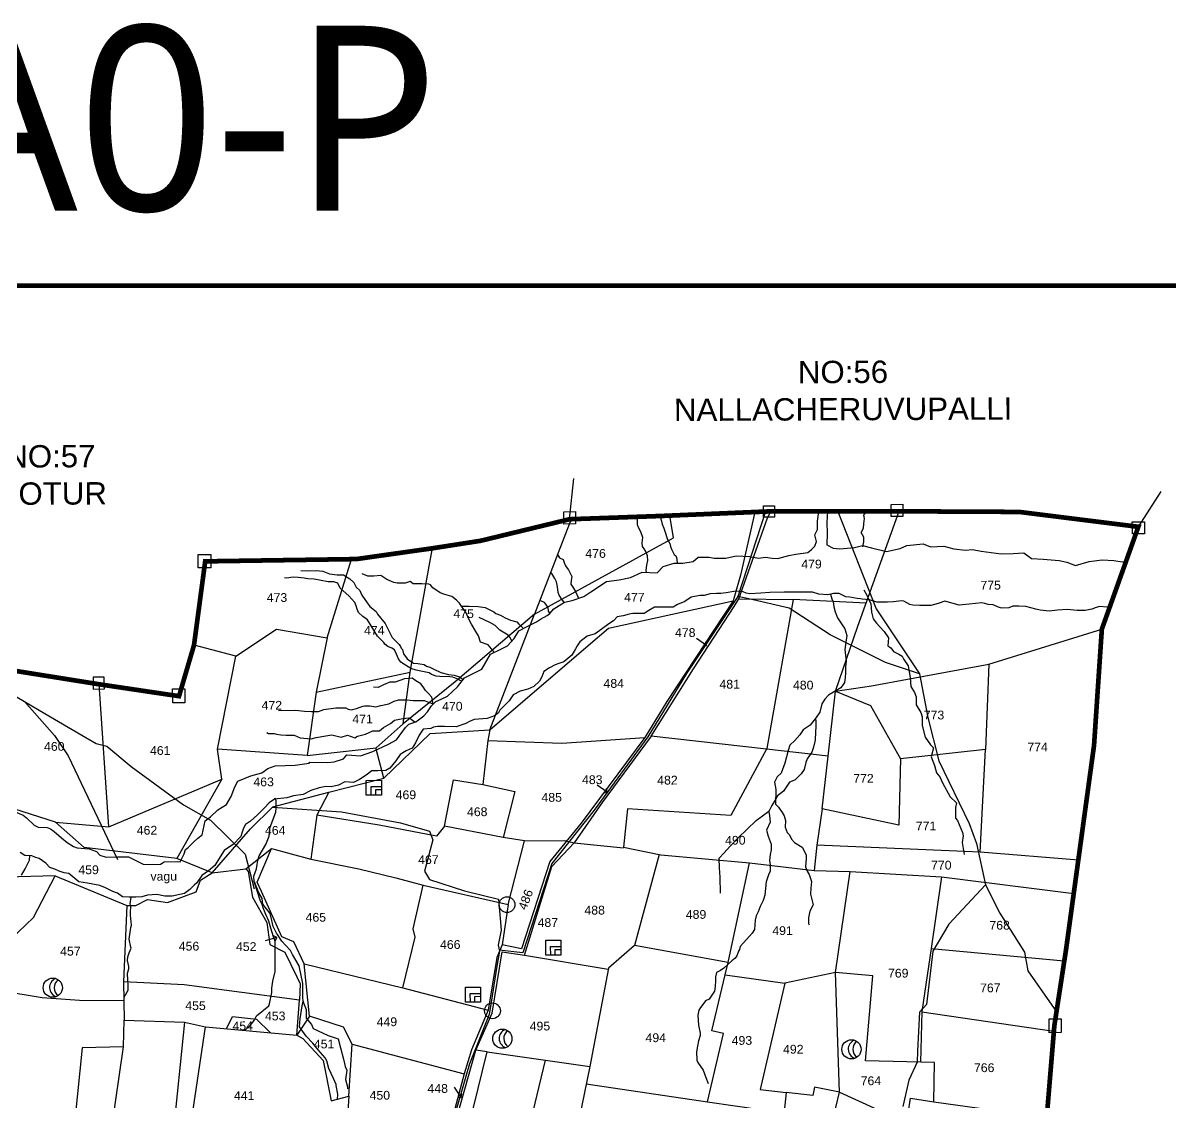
# Model space of a CAD drawing. Header units: inches. Extents: x 208632 to 221797, y 1591440 to 1598854.
# Drawn here: x 211412 to 213370, y 1597012 to 1598854 of the extents above; entities that cross this region are included whole.
import ezdxf

# ---------------------------------------------------------------- set-up
doc = ezdxf.new("R2010")
doc.units = ezdxf.units.IN
doc.header["$LTSCALE"] = 15
doc.header["$MEASUREMENT"] = 0
doc.linetypes.add('HIDDEN2', pattern=[0.1875, 0.125, -0.0625])
for name, color, linetype in [('BOUNDRY STONES', 240, 'Continuous'), ('CADAS', 1, 'Continuous'), ('DIMENSION', 1, 'Continuous'), ('PLOTS', 7, 'Continuous'), ('PLOTS NO', 7, 'Continuous'), ('ROADS', 1, 'Continuous'), ('STREAMS', 4, 'Continuous'), ('VILLAGE BOUNDAY', 5, 'Continuous'), ('VILLAGE BOUNDRY', 5, 'Continuous'), ('wells', 7, 'Continuous')]:
    doc.layers.add(name, color=color, linetype=linetype)
doc.styles.get("Standard").update_dxf_attribs({"font": 'arial.ttf'})
doc.styles.add('TMS', font='trebuc.ttf')

# ---------------------------------------------------------------- blocks, each defined once
blk = doc.blocks.new('GGGGGFDGG')
at = {"layer": 'PLOTS NO', "color": 0}
for points in [[(17673.9, 8953.1), (17670.6, 8947.5), (17677, 8943.1)], [(17670.6, 8947.5), (17695.6, 8952)]]:
    blk.add_lwpolyline(points, dxfattribs=at)

msp = doc.modelspace()

# ---------------------------------------------------------------- linework, layer by layer
at = {"layer": 'BOUNDRY STONES'}
for points in [[(212344.8, 1598006.7), (212352.1, 1598076.2)], [(213315.5, 1597993.8), (213354.7, 1598054)]]:
    msp.add_lwpolyline(points, dxfattribs=at)
for points in [[(212335.1, 1598019.6), (212355.1, 1598019.7), (212355.2, 1597998.6), (212335.2, 1597998.5)], [(212675.6, 1598029.6), (212694.6, 1598029.7), (212694.7, 1598010.3), (212675.6, 1598010.2)], [(212893.5, 1598032.1), (212913.8, 1598032.2), (212913.9, 1598011.5), (212893.6, 1598011.4)], [(213305.2, 1598002), (213325.8, 1598002.1), (213325.9, 1597981.9), (213305.3, 1597981.8)], [(211711.3, 1597946.4), (211732.9, 1597946.5), (211733, 1597923.8), (211711.4, 1597923.7)], [(211551, 1597736.9), (211532.1, 1597736.8), (211532.2, 1597716.8), (211551.1, 1597716.9)], [(211667.6, 1597717), (211688.5, 1597717.1), (211688.6, 1597693.5), (211667.7, 1597693.4)], [(213163.2, 1597153.8), (213183.9, 1597153.9), (213184, 1597130.2), (213163.3, 1597130.1)]]:
    msp.add_lwpolyline(points, close=True, dxfattribs=at)
for centre in [(212238.2, 1597348.6), (212213.3, 1597167.5)]:
    msp.add_circle(centre, 13.5, dxfattribs=at)
at = {"layer": 'PLOTS'}
for points in [[(212661.1, 1598019), (212636.7, 1597911.4), (212624.2, 1597867.3), (212510.8, 1597695.7), (212473.1, 1597634.1), (212365, 1597487.9), (212311.2, 1597422.1), (212263.1, 1597273), (212230, 1597280), (212220.6, 1597258.7), (212205.8, 1597168.3), (212177.6, 1597100.6), (212164.9, 1597059.9), (212137.5, 1596957.1)], [(212634, 1597870.8), (212682.8, 1598009.3), (212688.6, 1598020)], [(212798.7, 1597713.2), (212836.8, 1597823.9), (212907.2, 1598020.3)], [(212347.4, 1598006.8), (212285.3, 1597844.7), (212149.8, 1597729.2), (212061, 1597657.2), (212072.9, 1597745.8), (212106.6, 1597932.7), (212111, 1597957.2)], [(212208.9, 1597647.4), (212285.3, 1597844.7), (212522.2, 1597975.2), (212516.3, 1598012.9)], [(211931.5, 1597804.5), (211972.9, 1597938.6)], [(212208.9, 1597647.4), (212376.7, 1597791.1), (212411.4, 1597820.8), (212624.2, 1597867.3)], [(212850.9, 1597863.3), (212726.7, 1597869.7), (212681.4, 1597615), (212620.1, 1597500.8), (212443.8, 1597512.2), (212437.1, 1597446.6), (212500.7, 1597434), (212651.9, 1597420), (212762.2, 1597406.9)], [(212484.3, 1597636.3), (212556.4, 1597751.1), (212625.6, 1597857.9), (212634, 1597870.8), (212726.7, 1597869.7)], [(211775.4, 1597773), (211844.8, 1597818.8), (211931.5, 1597804.5), (211912.3, 1597711.7), (211897.1, 1597603.5), (211743.9, 1597614.3)], [(212798.7, 1597713.2), (212860.1, 1597722.1), (213060.1, 1597759.4), (213253.2, 1597819)], [(211751.7, 1597563), (211743.9, 1597614.3), (211775.4, 1597773), (211704.1, 1597791.9)], [(211912.3, 1597711.7), (212072.9, 1597745.8)], [(213060.1, 1597759.4), (213054.6, 1597613.3)], [(211558.9, 1597481.5), (211542.4, 1597724.9)], [(212775.9, 1597512), (212786.1, 1597602.2), (212798.7, 1597713.2), (212858.2, 1597688.8), (212909.8, 1597597.4)], [(211897.1, 1597603.5), (212014.9, 1597616.6), (212061, 1597657.2)], [(211934.1, 1597540.6), (212027.8, 1597564.9), (212107.1, 1597640.9), (212208.9, 1597647.4), (212205.7, 1597629), (212196.7, 1597554)], [(212205.7, 1597629), (212331.7, 1597624.6), (212473.1, 1597634.1)], [(212786.1, 1597602.2), (212680.9, 1597614.1), (212484.3, 1597636.3), (212400.5, 1597523.1), (212352.6, 1597454.5)], [(212027.8, 1597564.9), (212014.5, 1597616.5)], [(213045.6, 1597438.5), (213054.6, 1597613.3), (212909.8, 1597597.4), (212906.7, 1597484.4), (212775.9, 1597512), (212766.6, 1597450.5)], [(211468, 1597489.4), (211558.9, 1597481.5), (211751.7, 1597563), (211674.9, 1597427.5)], [(212267.9, 1597457.9), (212231.7, 1597463.6), (212131.4, 1597482.9), (212146.6, 1597561.9), (212196.7, 1597554), (212251.3, 1597542.1), (212231.7, 1597463.6)], [(211735.1, 1597403.1), (211800.5, 1597477.9), (211838.5, 1597515.8), (211934.1, 1597540.6), (211913.8, 1597501.3)], [(211735.1, 1597403.1), (211674.9, 1597427.5), (211516.9, 1597446.2), (211468, 1597489.4), (211383.9, 1597516.1)], [(212131.4, 1597482.9), (212117.7, 1597465.4), (212020.1, 1597484.5), (211913.8, 1597501.3), (211903.7, 1597426.2), (211985.1, 1597409.8), (212048.7, 1597394.5), (212095, 1597382.2)], [(212240.2, 1597349.1), (212267.9, 1597457.9), (212336.8, 1597458.4), (212352.6, 1597454.5)], [(212267.8, 1597262.2), (212314.8, 1597414), (212352.6, 1597454.5), (212437, 1597445.9)], [(213213.1, 1597424.9), (213045.6, 1597438.5), (212766.6, 1597450.5), (212762.2, 1597406.9), (212824, 1597405.3)], [(211792.3, 1597409.9), (211836.6, 1597444.4)], [(211892.1, 1597247.6), (211874.6, 1597285.3), (211854.2, 1597293.8), (211819.2, 1597371.2), (211811.9, 1597387.2), (211836.6, 1597444.4), (211903.7, 1597426.2)], [(212497.9, 1597434.5), (212455.6, 1597279)], [(211589.2, 1597347.1), (211604.9, 1597347.4), (211624.6, 1597357.2), (211658.6, 1597352.5), (211707.8, 1597370.8), (211715.1, 1597390.6), (211735.1, 1597403.1), (211792.3, 1597409.9), (211796.7, 1597405.3), (211803.7, 1597361.7), (211828.5, 1597318.1), (211833.6, 1597280.4), (211859.3, 1597267.8), (211879.5, 1597225.2), (211885, 1597213.5), (211884.1, 1597185.5)], [(212615.4, 1597250.1), (212651.9, 1597420)], [(211372.3, 1597201.3), (211377.8, 1597276.7), (211430.1, 1597326.7), (211467.2, 1597398.1), (211362.7, 1597394.9)], [(211467.2, 1597398.1), (211589.2, 1597347.1), (211583.6, 1597217)], [(212805.5, 1597028.3), (212798.7, 1597232.7), (212824, 1597405.3), (212979.8, 1597396.2), (212961.8, 1597273.9), (212946, 1597166.1), (212943.9, 1597079.7)], [(212979.8, 1597396.2), (213205.3, 1597367.8)], [(212060.3, 1597206.6), (212081.4, 1597293.3), (212078, 1597307.3), (212095, 1597382.2), (212240.2, 1597349.1), (212230, 1597280)], [(212610.3, 1597228.6), (212615.4, 1597250.1), (212455.6, 1597279), (212411.1, 1597240.3), (212379.3, 1597072.2)], [(212961.8, 1597273.9), (213189.1, 1597252.5)], [(212204.6, 1597097.4), (212184.9, 1597100.2), (212212.9, 1597163.3), (212230.2, 1597268.3), (212267.8, 1597262.2), (212410.8, 1597238.7)], [(211901.3, 1597158), (211892.1, 1597247.6), (212060.3, 1597206.6), (212205.8, 1597168.3)], [(212966.3, 1597012.3), (212967.9, 1597079.1), (212849.8, 1597082), (212862.2, 1597227.3), (212798.7, 1597232.7), (212712.4, 1597214.5), (212669.9, 1597033.3), (212714.8, 1597027.8)], [(211879.7, 1597125.9), (211884.1, 1597185.5), (211687.5, 1597211.6), (211583.6, 1597217), (211584.7, 1597151.3), (211688.1, 1597148.3), (211723.5, 1597140.2)], [(212580.1, 1597012.1), (212607.7, 1597128.7), (212587.8, 1597133.3), (212610.3, 1597228.6), (212712.4, 1597214.5)], [(211584.2, 1597184.2), (211508.6, 1597184.8), (211445.1, 1597189.4), (211372.3, 1597201.3), (211334, 1597207.6)], [(211759.4, 1597136.9), (211769.8, 1597157.8), (211811, 1597153.1), (211834.7, 1597130.1)], [(211973.7, 1597110.3), (211958.9, 1597139.6), (211901.3, 1597158), (211879.7, 1597125.9)], [(213171.3, 1597132.1), (212945.9, 1597165.2)], [(211522.9, 1596684.7), (211583.5, 1597106), (211584.9, 1597151.3)], [(211688.1, 1597148.3), (211647.8, 1596758.5), (211639.2, 1596675)], [(211659.8, 1596673.6), (211700.6, 1596983.7), (211723.5, 1597140.2), (211879.7, 1597125.9), (211889.7, 1597120.4), (211924.4, 1597082.6), (211938.4, 1597013.5), (211968.2, 1597021.8), (211961.6, 1596917), (212044.7, 1596902.3), (212056.1, 1596966), (212098, 1596959)], [(211583.5, 1597106), (211513.4, 1597104.1), (211497.6, 1596947.4), (211481.3, 1596843.9), (211467.3, 1596692.5)], [(211968.2, 1597021.8), (211973.7, 1597110.3), (212164.9, 1597059.9)], [(212130.4, 1596754.7), (212141.3, 1596820.8), (212130.6, 1596827.4), (212181.1, 1597002.1), (212204.6, 1597097.4), (212303.8, 1597083.1), (212379.3, 1597072.2), (212353, 1596942.2), (212325.5, 1596839.3), (212295.1, 1596721.1)], [(212142.1, 1596948.8), (212172.2, 1597055.9), (212184.9, 1597100.2)], [(212216.5, 1596737.2), (212271.9, 1596950.3), (212303.8, 1597083.1)], [(212373.3, 1597042.6), (212580.1, 1597012.1), (212674.8, 1596998.2), (212655.4, 1596892.8), (212528, 1596906.4), (212353, 1596942.2)], [(212755.5, 1596819.3), (212805.5, 1597028.3), (212763.1, 1597036.8), (212760.3, 1597022.9), (212714.8, 1597027.8), (212711.3, 1596995.4), (212674.8, 1596998.2)], [(212805.5, 1597028.3), (212863.9, 1597001.8), (212864.6, 1596974.3), (212918.6, 1596966), (212926.6, 1597018.4), (212966.3, 1597012.3), (213159.1, 1596985.2)]]:
    msp.add_lwpolyline(points, dxfattribs=at)
at = {"layer": 'ROADS', "color": 1}
for points in [[(212679.4, 1598019.8), (212631.8, 1597875), (212544.6, 1597743.1), (212478.7, 1597635.1), (212387, 1597509.9), (212314.5, 1597418.9), (212265.3, 1597266.3), (212224.9, 1597271.2)], [(212802.7, 1598020.1), (212868.1, 1597853.9), (212942, 1597742.6), (212884.1, 1597762), (212789.6, 1597809.5), (212719.6, 1597854.8), (212650.7, 1597870.6), (212631.8, 1597875)], [(212942, 1597742.6), (212956, 1597668), (212975.2, 1597594.2), (213026.7, 1597487.3), (213039.4, 1597452.8), (213054.9, 1597382.3), (213078.9, 1597334), (213121.2, 1597267.8), (213126.9, 1597235.6), (213175.7, 1597165.7)], [(211379.9, 1597715.9), (211449.8, 1597674.9), (211512.8, 1597637.9), (211537.1, 1597623.6), (211555.4, 1597619.5), (211596.6, 1597584.7), (211686, 1597519), (211732.4, 1597493), (211791.5, 1597435.1), (211806.8, 1597375.5)], [(211414.8, 1597695.4), (211466.3, 1597637.3), (211489.3, 1597602.9), (211573.7, 1597425.9)], [(211837.8, 1597515), (211955.5, 1597507), (212056.7, 1597488.6), (212105.8, 1597473.9), (212111.7, 1597459.5), (212097.2, 1597406.1), (212106.1, 1597391.5), (212165.5, 1597372.4), (212223.9, 1597357.9), (212228.3, 1597305.1), (212223, 1597279.6), (212225.3, 1597269.3), (212221.1, 1597243.7), (212211, 1597181.9), (212207.6, 1597161.2), (212174, 1597077.1), (212138.7, 1596955)], [(213054.9, 1597382.3), (212992, 1597315.6), (212964.6, 1597269.4), (212953.8, 1597178.1), (212941.9, 1597165), (212938.7, 1597099.1), (212938.3, 1597079.8), (212923.8, 1597049.2), (212913.4, 1597004.1)]]:
    msp.add_lwpolyline(points, dxfattribs=at)
at = {"layer": 'STREAMS'}
for points in [[(211399.2, 1597507.1), (211412.7, 1597501.6), (211418.4, 1597496.8), (211431.4, 1597484.1), (211438.4, 1597480.7), (211453.5, 1597480.2), (211459.2, 1597478.3), (211465.7, 1597473.3), (211477.7, 1597463), (211487.8, 1597454.8), (211498.6, 1597447.7), (211504.6, 1597445.8), (211525.1, 1597443.7), (211537.6, 1597439.3), (211543.4, 1597433.4), (211554.3, 1597429.9), (211573.3, 1597430.5), (211592.1, 1597430.6), (211603.7, 1597424.4), (211617.4, 1597417.6), (211629.2, 1597417), (211646.7, 1597417.7), (211653.2, 1597422), (211676.1, 1597422.1), (211680.7, 1597421.8), (211687.5, 1597435.6), (211689.8, 1597442.8), (211694.4, 1597446.2), (211703.8, 1597456), (211710.6, 1597462.3), (211717.8, 1597468.1), (211723.1, 1597491.6), (211732.5, 1597498.8), (211744.8, 1597510.5), (211759.7, 1597519.4), (211767.4, 1597533.2), (211773.6, 1597549.8), (211778.7, 1597559.5), (211801, 1597568.5), (211819.6, 1597573.7), (211830.2, 1597580.9), (211842.8, 1597585.6), (211876.6, 1597586.6), (211900.6, 1597590.1), (211901.7, 1597592.1), (211932.4, 1597591.1), (211943.3, 1597592.3), (211959, 1597597.8), (211964.7, 1597604.4), (211988.2, 1597602.8), (212009.5, 1597610.4), (212035.8, 1597622.5), (212049.5, 1597630), (212064.9, 1597651.3), (212070.9, 1597656.7), (212082.6, 1597660.8), (212096, 1597670.9), (212102.3, 1597677.8), (212109.4, 1597688.1), (212116.8, 1597695.6), (212126, 1597699.3), (212136.9, 1597704.5), (212153.7, 1597720.4), (212165.6, 1597736.2), (212195.2, 1597750.8), (212210.3, 1597776.1), (212228.9, 1597785.3), (212239.2, 1597790.8), (212250.6, 1597802.9), (212258.5, 1597816.3), (212272.5, 1597823.3), (212288.3, 1597831.4), (212295.4, 1597836.3), (212306.5, 1597842.3), (212311.4, 1597845.8), (212318, 1597853.5), (212332, 1597862.5), (212336.5, 1597865.3), (212349.1, 1597868.2), (212369.4, 1597874.6), (212381.1, 1597883), (212407.7, 1597900.6), (212429.3, 1597903.3), (212449.1, 1597907.4), (212469.1, 1597916.1), (212494.3, 1597915.3), (212504.6, 1597926.2), (212523.7, 1597931.5), (212538, 1597931.5), (212556.1, 1597934.7), (212564.1, 1597941.7), (212583.3, 1597942), (212591.6, 1597940), (212611.6, 1597940.1), (212629.4, 1597944.5), (212652.3, 1597942.9), (212667.5, 1597940.4), (212679.5, 1597942.1), (212690.4, 1597940.5), (212700.1, 1597939.9), (212719.3, 1597944.9), (212731.3, 1597947.2), (212751.4, 1597949.9), (212757.6, 1597954.8), (212763.3, 1597960.5), (212766.2, 1597968.8), (212763.3, 1597980.3), (212767.8, 1597989.4), (212768, 1598003.5), (212770.4, 1598019.7)], [(212785, 1598020), (212784.5, 1598011.1), (212783.7, 1598001.4), (212784.3, 1597983.1), (212783.8, 1597963.1), (212795, 1597957.1), (212805.9, 1597956.3), (212831.1, 1597958.7), (212844.8, 1597961.6), (212860.3, 1597957.9), (212885.5, 1597951.7), (212909, 1597957), (212920.4, 1597961.9), (212948.5, 1597964.9), (212961.1, 1597959.5), (212983.8, 1597960.7), (213000.7, 1597955.9), (213020.7, 1597954), (213032.5, 1597955.2), (213047.1, 1597952.1), (213081.2, 1597947.8), (213101.9, 1597948.1), (213120.1, 1597949.4), (213133.1, 1597939.6), (213153.3, 1597938.6), (213180.4, 1597936.4), (213193.4, 1597933.2), (213208.4, 1597927.8), (213231.4, 1597934.8), (213253.6, 1597937.2), (213273.5, 1597936.2), (213287.7, 1597933.9), (213296.3, 1597935.7)], [(212845.1, 1597959.5), (212847.1, 1597968.1), (212846.8, 1597976.2), (212842.7, 1597984), (212846.7, 1597991.2), (212846.9, 1597999), (212848.3, 1598007.9), (212847.2, 1598013.4), (212850.3, 1598018.3), (212850.6, 1598020.9)], [(212476.3, 1597916), (212475.7, 1597919.9), (212476.9, 1597928.3), (212478.5, 1597936), (212478, 1597944.4), (212475.1, 1597951.9), (212472.4, 1597956.1), (212469.5, 1597960.4), (212468.6, 1597966.4), (212470.1, 1597975.7), (212466.6, 1597985.3), (212462.6, 1597992.5), (212461, 1597997), (212461.1, 1598007.4), (212461.1, 1598010.7)], [(212499.8, 1598012.4), (212500.3, 1598009.1), (212502, 1598003.4), (212503.2, 1597998.1), (212505.9, 1597991.7), (212509.4, 1597981.5), (212511.7, 1597973), (212516.1, 1597965), (212517, 1597959.9), (212519, 1597955.6), (212521, 1597951.1), (212523.7, 1597946.7), (212526.3, 1597944), (212527.5, 1597941.3), (212528.7, 1597933.1), (212529, 1597931.4)], [(212324.3, 1597946.5), (212327.7, 1597941), (212333.9, 1597938.1), (212335.7, 1597932.9), (212337.6, 1597928.3), (212339.3, 1597925.3), (212342.9, 1597920.4), (212344.5, 1597918.1), (212348.8, 1597909.1), (212347.7, 1597902.3), (212347.2, 1597895.9), (212351.7, 1597889.1), (212355.7, 1597882.4), (212359.5, 1597873.2), (212360, 1597872)], [(211886.1, 1597919.1), (211899.8, 1597918.7), (211912.4, 1597919.4), (211923.7, 1597917.8), (211935.5, 1597913.4), (211948.5, 1597911.9), (211959.2, 1597911.8), (211970, 1597905.2), (211976.8, 1597898.7), (211981, 1597891), (211987.3, 1597885.2), (211990.4, 1597876.9), (211995.5, 1597869.8), (212004, 1597857.6), (212014.7, 1597848.9), (212017.4, 1597844.6), (212030.2, 1597828.9), (212042.5, 1597804.7), (212054.3, 1597792.6), (212056.3, 1597789.5), (212057.3, 1597786.7), (212059.6, 1597784.5), (212061.8, 1597777.1), (212067.7, 1597768.1), (212078.4, 1597761.1), (212085.8, 1597760.4), (212097, 1597758.7), (212100.8, 1597755.9), (212106.3, 1597754.1), (212113.5, 1597751), (212125.5, 1597745), (212138.3, 1597741.8), (212148, 1597740.4), (212157.4, 1597737.6), (212163.3, 1597733)], [(212161.1, 1597730.5), (212157.4, 1597731.8), (212154.4, 1597733.5), (212145.8, 1597737.1), (212140.8, 1597737.9), (212123.8, 1597738.3), (212117.3, 1597739), (212109.6, 1597741.9), (212105.3, 1597744.4), (212091.1, 1597747.5), (212083.1, 1597748.9), (212074.1, 1597751.7), (212065, 1597757.7), (212057, 1597762.6), (212053.3, 1597768.6), (212049.4, 1597776.1), (212046.3, 1597783.9), (212041.5, 1597786.4), (212034.7, 1597789.2), (212029.5, 1597793.3), (212027.9, 1597796.1), (212017, 1597806.8), (212000.3, 1597835.1), (211997.9, 1597836.7), (211992, 1597840.7), (211984.9, 1597847.6), (211982.6, 1597852.9), (211980.8, 1597859.1), (211978.3, 1597864.3), (211968.3, 1597876.1), (211953.3, 1597888.8), (211949.4, 1597897.6), (211942.9, 1597899.7), (211932.9, 1597899.8), (211909.3, 1597904.4), (211898.2, 1597904.8), (211895, 1597905.7), (211892.3, 1597906.1), (211881.8, 1597907.1), (211873.4, 1597907.9), (211861.9, 1597906.2), (211858.4, 1597906.8)], [(212216.1, 1597778.7), (212214.7, 1597782.3), (212206.2, 1597792), (212192.7, 1597796.9), (212189.7, 1597807.7), (212184.9, 1597814.9), (212177.5, 1597827.4), (212173, 1597836), (212168.3, 1597846.8), (212160.8, 1597858.5), (212157.3, 1597863.2), (212151.8, 1597868.3), (212144.3, 1597875), (212132.3, 1597878.4), (212124.3, 1597881.3), (212111.4, 1597889.7), (212107.6, 1597894.7), (212104.6, 1597895.6), (212093.1, 1597896.3), (212078.1, 1597896.4), (212073.2, 1597900.4), (212064.2, 1597897.8), (212050.9, 1597897.5), (212045, 1597898.8), (212041, 1597900.4), (212033.1, 1597903.6), (212023, 1597910.4), (212011.2, 1597909.7), (212000.8, 1597909.5), (211990.9, 1597913.4)], [(212335.8, 1597865), (212332.1, 1597869.1), (212327.4, 1597877), (212325.4, 1597881.6), (212324.2, 1597891.3), (212322.4, 1597899.7), (212319.7, 1597905.3), (212314.9, 1597913.8), (212313.1, 1597916.1)], [(213266.2, 1597856.4), (213261.5, 1597856.8), (213249.8, 1597857.6), (213243.7, 1597855.8), (213236.1, 1597853), (213224.6, 1597851), (213211.2, 1597850.9), (213193.8, 1597852.5), (213177.8, 1597851.7), (213163.1, 1597849.5), (213148.2, 1597851.4), (213140.8, 1597853.2), (213123.7, 1597857.8), (213111.7, 1597858.1), (213101.4, 1597858.1), (213094.3, 1597855.5), (213084.4, 1597855.1), (213080.4, 1597855.5), (213075.3, 1597857.1), (213067.5, 1597860.3), (213059.3, 1597861.4), (213053.8, 1597862.8), (213048.4, 1597863.7), (213027, 1597861.9), (213010, 1597860.2), (212985.1, 1597866.8), (212973.9, 1597863.1), (212961.4, 1597859.6), (212955, 1597859.6), (212942.5, 1597859.7), (212930.9, 1597860.2), (212925.6, 1597861.3), (212915.6, 1597866.7), (212911.2, 1597867.6), (212897.6, 1597865.9), (212887.5, 1597865.3), (212869, 1597865.2), (212857, 1597869.2), (212844.5, 1597870), (212841.4, 1597870.7), (212835.7, 1597871.4), (212822.9, 1597873.9), (212816.5, 1597874.1), (212804.7, 1597879.8), (212795.1, 1597879.8), (212785.7, 1597877.6), (212770.1, 1597878.8), (212759.5, 1597882), (212749, 1597882.3), (212722.9, 1597882.2), (212711.3, 1597882), (212686.4, 1597881.9), (212671.5, 1597880.7), (212652.3, 1597879.2), (212646.5, 1597880.3), (212640.9, 1597882.8), (212634.3, 1597883.7), (212625.3, 1597883.6), (212612.2, 1597880.9), (212602.8, 1597879.9), (212595.7, 1597879.9), (212584.8, 1597879.1), (212574.8, 1597876.7), (212567, 1597876.3), (212552.4, 1597873.5), (212541.5, 1597866), (212529, 1597861.3), (212521.6, 1597856.5), (212505.1, 1597856.5), (212489.7, 1597856.4), (212480.1, 1597850.9), (212472.3, 1597845.6), (212460.5, 1597845.6), (212452.9, 1597845.5), (212446.4, 1597844.4), (212436.6, 1597841.8), (212426.2, 1597840.2), (212420.1, 1597833.3), (212412.1, 1597828.1), (212396.6, 1597816.8), (212388.8, 1597810.8), (212375.2, 1597807.1), (212362.7, 1597797.3), (212358, 1597790.8), (212355.1, 1597785.5), (212348.8, 1597774.5), (212335.2, 1597763.5), (212326.7, 1597760.2), (212320.4, 1597758.2), (212310.8, 1597753.1), (212301.2, 1597746.7), (212297.8, 1597737.8), (212293.8, 1597730.2), (212283.7, 1597720.9), (212273.7, 1597716.8), (212260.7, 1597713), (212248.6, 1597707.1), (212241.7, 1597696.4), (212225.9, 1597680.8), (212223.4, 1597675.9), (212217, 1597671.1), (212204.5, 1597666.4), (212181.9, 1597664.6), (212173.9, 1597661.3), (212167.7, 1597658.1), (212151.6, 1597652.2), (212131.3, 1597653), (212119.7, 1597652.8), (212112.6, 1597651.5), (212108.2, 1597649.6), (212095.4, 1597648.1), (212088.2, 1597637.8), (212082, 1597625.2), (212076.6, 1597616.1), (212065.9, 1597611.2), (212056, 1597604.8), (212048.6, 1597594.1), (212038.4, 1597581.8), (212031.3, 1597577.8), (212017.5, 1597577.3), (212007.7, 1597576.9), (211997.6, 1597569.8), (211986.4, 1597562.2), (211976.4, 1597557), (211961.2, 1597558.6), (211950.7, 1597552.4), (211938.1, 1597549.8), (211929.1, 1597550.3), (211917.8, 1597548.3), (211903.3, 1597543.3), (211890.1, 1597536.9), (211873.8, 1597534.5), (211862.4, 1597530.8), (211841.5, 1597528.5), (211832.1, 1597522.5), (211824.2, 1597514), (211812.4, 1597501.9), (211800.4, 1597491.1), (211791.9, 1597485.8), (211788.3, 1597479.1), (211785.6, 1597470.6), (211783.8, 1597464.9), (211771, 1597451.6), (211763.2, 1597446.2), (211755.8, 1597441), (211742.8, 1597421.2), (211739.4, 1597415.6), (211728.9, 1597406.5), (211717.3, 1597398.3), (211709, 1597386.2), (211704.6, 1597381.8), (211697.2, 1597374.3), (211687.8, 1597367.9), (211667, 1597363), (211654.4, 1597363.1), (211640.6, 1597366.1), (211624.7, 1597365.1), (211614.9, 1597362), (211605.1, 1597361.4), (211593.3, 1597361.4), (211581.8, 1597362.2), (211573.8, 1597368.2), (211565.8, 1597370.9), (211552.9, 1597377.4), (211543.5, 1597381.3), (211522.1, 1597385.2), (211507.8, 1597387.7), (211490.3, 1597401.6), (211482.3, 1597403.2), (211474.1, 1597406), (211466.7, 1597409.3), (211458.3, 1597412.1), (211451.4, 1597419.7), (211439.7, 1597427.7), (211432.5, 1597429.6), (211427.4, 1597431.8), (211415.2, 1597432.8), (211407.6, 1597437.5)], [(212790.4, 1597878.9), (212792.4, 1597870.9), (212794.8, 1597865.5), (212795.8, 1597857.2), (212798.1, 1597848.5), (212802.3, 1597838.5), (212807.7, 1597829.9), (212814.6, 1597819.7), (212817.8, 1597808.3), (212815.7, 1597792.9), (212814.5, 1597784.1), (212815.5, 1597774.1), (212816.7, 1597765.1), (212815.6, 1597754.6), (212815.6, 1597745.1), (212815.4, 1597735.9), (212814.2, 1597728.1), (212812, 1597724.4), (212807.6, 1597718.8), (212798.4, 1597712.9), (212786.9, 1597706.3), (212780.4, 1597699.4), (212775.5, 1597691.6), (212772.2, 1597677.2), (212765.9, 1597668.3), (212755.7, 1597655.4), (212743.7, 1597647.3), (212737.6, 1597638.6), (212729.1, 1597628.8), (212720.9, 1597620.7), (212718.2, 1597611.9), (212712.4, 1597590.4), (212705.9, 1597573), (212698.9, 1597566.9), (212694.5, 1597557.6), (212697, 1597545.2), (212696.6, 1597520.3), (212701.2, 1597515), (212707.9, 1597506), (212711.1, 1597500.1), (212713.3, 1597492.1), (212713.1, 1597481.1), (212716.3, 1597471.9), (212720, 1597467.7), (212723.7, 1597460.4), (212728.8, 1597454.8), (212742.1, 1597447.1), (212745.3, 1597440.5), (212748.5, 1597432.9), (212748.7, 1597427.3), (212747.3, 1597413.2), (212750.1, 1597405.6), (212753.7, 1597400.3), (212757.5, 1597388.1), (212756.5, 1597376.6), (212755.8, 1597366.3), (212759.1, 1597355.2), (212760.6, 1597348.4), (212755, 1597337.7), (212752.4, 1597326.4), (212752.9, 1597316.4), (212753.6, 1597314.2)], [(212847, 1597886.2), (212852.1, 1597876.9), (212855.3, 1597870.3), (212858.8, 1597863), (212860.4, 1597847.8), (212862.8, 1597836.6), (212868.7, 1597829.2), (212874.5, 1597823), (212881.9, 1597814.9), (212889.4, 1597804), (212888.3, 1597790.4), (212893.3, 1597787.3), (212897.6, 1597781.1), (212906.6, 1597776.1), (212912.5, 1597773), (212915.6, 1597767.2), (212922.6, 1597756.4), (212923.8, 1597749.7), (212926.2, 1597736.5), (212927.1, 1597721.1), (212933.4, 1597711.1), (212936.5, 1597703.7), (212936.2, 1597690.1), (212944.4, 1597676.9), (212946.4, 1597669.1), (212946.4, 1597654.8), (212952, 1597634.6), (212961, 1597621.4), (212966, 1597616.4), (212961.8, 1597600.8), (212967.7, 1597586), (212970.9, 1597574), (212976.7, 1597566.7), (212981.1, 1597556.6), (212994.4, 1597532.5), (213005.3, 1597522.3), (213003.4, 1597514.5), (213003.5, 1597503.6), (213003.5, 1597496.2), (213007, 1597492.3), (213015.3, 1597471.8), (213016.5, 1597465.9), (213014.9, 1597455), (213018.1, 1597434.5)], [(212161.1, 1597858.1), (212173.8, 1597858.3), (212188.8, 1597857.8), (212200.9, 1597856), (212215.6, 1597848.5), (212219, 1597845.8), (212227, 1597842.9), (212235.3, 1597838.3), (212244, 1597834.6), (212254.8, 1597831.4), (212258.4, 1597827.6), (212265, 1597821.3), (212265.6, 1597819.8)], [(212311.4, 1597846.4), (212309, 1597849.9), (212308.7, 1597856), (212304.2, 1597861.7), (212302.4, 1597864.4), (212294.3, 1597867.9)], [(212246.2, 1597798.7), (212243.8, 1597804.8), (212239.9, 1597808.9), (212225.7, 1597817.5), (212218.2, 1597825.1), (212209.1, 1597830.4), (212190.6, 1597838.8)], [(211848.2, 1597680.2), (211877.6, 1597680.6), (211892.5, 1597678.8), (211904.7, 1597678.4), (211916.3, 1597678.4), (211925.9, 1597681.7), (211945.9, 1597684.7), (211962.9, 1597684.7), (211967.1, 1597682.2), (211973, 1597681.2), (211981.2, 1597683.4), (211992.1, 1597687.7), (211995.1, 1597688.4), (212004.3, 1597688.4), (212014.4, 1597686.6), (212022.9, 1597688.5), (212036.8, 1597691.6), (212045.7, 1597696.1), (212052.8, 1597698.3), (212067.6, 1597698.4), (212077.8, 1597697), (212091.7, 1597697.3), (212097.3, 1597697.1), (212102.3, 1597694.7), (212112.3, 1597691.7), (212110.1, 1597703), (212103.5, 1597709.8), (212099, 1597714.5), (212095.2, 1597720.6), (212090.9, 1597725.6), (212082.7, 1597730.9), (212076.5, 1597735.2), (212063.3, 1597734.4), (212055.3, 1597731.3), (212047.1, 1597728.7), (212038.4, 1597728.4), (212027.3, 1597724.1), (212018.2, 1597719.6), (212010.2, 1597720)], [(211828.1, 1597642.7), (211831.1, 1597641.1), (211841, 1597640.7), (211844.8, 1597639.7), (211852.3, 1597638.4), (211861.1, 1597638.2), (211875.2, 1597638.2), (211885.1, 1597633.3), (211904, 1597632), (211912.7, 1597634.1), (211928.9, 1597636.8), (211939.3, 1597638.5), (211955.3, 1597634.8), (211965.9, 1597637.9), (211978.6, 1597633.7), (211982.9, 1597636.6), (211996.5, 1597639.9), (212009.2, 1597645.4), (212020.5, 1597645.4), (212027.6, 1597650.9), (212039.3, 1597658), (212046.1, 1597663.7), (212060.7, 1597666.5), (212070.8, 1597667.8), (212074.4, 1597665.4), (212081.7, 1597660.5)], [(212764.5, 1597666.4), (212765, 1597661.2), (212765, 1597652.9), (212764.6, 1597643.1), (212763.9, 1597629.9), (212763.7, 1597627.2), (212761.3, 1597617.6), (212758.3, 1597609.2), (212750.5, 1597597.4), (212747.9, 1597591.1), (212745.2, 1597579.5), (212740.1, 1597571.9), (212729.8, 1597561.6), (212724.5, 1597559.3), (212720.5, 1597557.7), (212710, 1597542.7), (212700, 1597534.6), (212696.1, 1597528.2), (212690.3, 1597517.9), (212684.9, 1597507.6), (212686.2, 1597500.2), (212687.4, 1597489.7), (212680.9, 1597475.7), (212683.6, 1597465.6), (212689.1, 1597452.2), (212689.1, 1597442), (212687.2, 1597434.4), (212686.2, 1597423.8), (212687, 1597416.5), (212687, 1597413.1), (212687, 1597405.7), (212684.6, 1597399.3), (212680.5, 1597387.8), (212679.3, 1597376.7), (212678.1, 1597365), (212675.5, 1597355.9), (212670.4, 1597345.3), (212666.5, 1597336.5), (212663.3, 1597329.5), (212661.9, 1597322.4), (212660.7, 1597306.2), (212656.6, 1597299.8), (212641.9, 1597283.6), (212636.1, 1597277.4), (212634.9, 1597272), (212633.4, 1597269.3), (212630.2, 1597261.5), (212627.6, 1597257.3), (212621.9, 1597252.8), (212608.2, 1597240.4), (212602.4, 1597236.2), (212595.5, 1597233), (212594.1, 1597225.4), (212594.1, 1597219), (212593.4, 1597209.2), (212592.5, 1597200.7), (212583.4, 1597187.1), (212577.1, 1597184.2), (212573.9, 1597180.2), (212568.5, 1597173.3), (212565.4, 1597168.7), (212563.9, 1597159.8), (212565, 1597143.1), (212568, 1597129.1), (212567.7, 1597125.2), (212565.1, 1597116.4), (212563.4, 1597106.8), (212561.7, 1597097.2), (212562.3, 1597083.2), (212564, 1597079.3), (212572.9, 1597065.8), (212577.6, 1597053.5), (212581.6, 1597043.5)], [(211790.5, 1597133.9), (211800.2, 1597142.2), (211806.9, 1597150.8), (211810.9, 1597159.1), (211831.8, 1597176), (211832.9, 1597179.4), (211837, 1597198.9), (211836.9, 1597206), (211838.8, 1597217.9), (211842.8, 1597234.4), (211842.8, 1597250.1), (211842.7, 1597260.6), (211842.6, 1597279.3), (211842.6, 1597286), (211840, 1597293.9), (211835.4, 1597308.8), (211832, 1597320.4), (211826.7, 1597331.6), (211822.2, 1597343.2), (211820.3, 1597349.2), (211816.9, 1597356.3), (211812.3, 1597370.7), (211806.9, 1597388.2), (211806.2, 1597397.2), (211810.6, 1597409.6), (211811.7, 1597417.4), (211812.8, 1597424.2), (211815.4, 1597432.1), (211826.9, 1597451.6), (211832.1, 1597465.8), (211833.5, 1597479.3), (211837.6, 1597490.1), (211843.9, 1597506.6), (211844.2, 1597514.1), (211844.2, 1597519.3), (211844.2, 1597526.4), (211841.9, 1597530.2)], [(212602.6, 1597368.5), (212602, 1597395.5), (212600.9, 1597411.7), (212600.1, 1597428.1), (212608.7, 1597437.4), (212618.2, 1597448), (212632.8, 1597462.6), (212663.6, 1597492.6), (212685.2, 1597508.5)], [(211409.8, 1597398.9), (211415.7, 1597409.7), (211423.2, 1597424.6), (211424.1, 1597432.1)], [(211948.7, 1597016.1), (211949.6, 1597025.2), (211946.6, 1597039.8), (211946.6, 1597041.8), (211942.3, 1597051.9), (211938.4, 1597060.5), (211933.9, 1597069.2), (211930.6, 1597081.8), (211927.8, 1597087.4), (211915.7, 1597100.8), (211907, 1597111.9), (211895.5, 1597124.4), (211884.1, 1597140.2), (211885.2, 1597153.6), (211888.6, 1597176), (211890.3, 1597183.7), (211890, 1597190.9), (211889.9, 1597213.9), (211883.6, 1597244.5), (211871.9, 1597263.3), (211868.7, 1597270.2), (211860.2, 1597279.3), (211853.7, 1597286.2), (211846.5, 1597297.8), (211844.8, 1597300), (211839, 1597311.5), (211837, 1597321.4), (211834, 1597333.5), (211821.5, 1597349.7), (211820.5, 1597358.9), (211814, 1597370.2), (211807.5, 1597387.5)], [(211585, 1597190.9), (211591.7, 1597202.4), (211591.9, 1597211.5), (211591.4, 1597219.5), (211590.8, 1597231.6), (211593.1, 1597239.1), (211592.9, 1597243.2), (211590.8, 1597253.5), (211591.3, 1597259.6), (211593.4, 1597266.4), (211596.7, 1597274.1), (211596.5, 1597275.9), (211593.6, 1597290), (211596.4, 1597309.7), (211597.5, 1597313.8), (211595.8, 1597330.6), (211595.8, 1597335.4), (211596.2, 1597345.5), (211595.4, 1597349.9), (211596.8, 1597361.3)], [(211889.7, 1597185.6), (211890.8, 1597181.2), (211895.3, 1597169.4), (211895.6, 1597155), (211904.5, 1597144.3), (211907.6, 1597137.5), (211933, 1597125.3), (211950.1, 1597119.8), (211953.9, 1597104.3), (211959, 1597085), (211962, 1597072.4), (211964.9, 1597066.3), (211962.8, 1597050.3), (211966.2, 1597037.8), (211966.2, 1597034.2)]]:
    msp.add_lwpolyline(points, dxfattribs=at)
at = {"layer": 'VILLAGE BOUNDAY', "color": 5, "const_width": 8}
msp.add_lwpolyline([(208636.3, 1591444.1), (214757.7, 1591444.1), (214757.7, 1598405.7), (208636.3, 1598405.7)], close=True, dxfattribs=at)
at = {"layer": 'VILLAGE BOUNDRY', "linetype": 'HIDDEN2', "ltscale": 8, "const_width": 8}
msp.add_lwpolyline([(211384, 1597750.2), (211542.4, 1597724.9), (211678.5, 1597704.6), (211704.1, 1597791.9), (211723.2, 1597934.8), (211981.2, 1597938.7), (212110.3, 1597957), (212193.1, 1597969.9), (212344.8, 1598006.7), (212501.5, 1598012.3), (212683.7, 1598020), (212903.3, 1598020.3), (213112, 1598019.2), (213315.5, 1597993.8), (213253.2, 1597819), (213239.9, 1597620.7), (213192.1, 1597271.9), (213172.2, 1597142.4), (213159.8, 1596993.2)], dxfattribs=at)
at = {"layer": 'wells', "color": 0}
for points in [[(212023.9, 1597535.7), (211998.1, 1597535.6), (211998, 1597560.9), (212023.8, 1597561)], [(212023.9, 1597535.7), (212006.5, 1597535.6), (212006.4, 1597550.2), (212023.8, 1597550.3)], [(212023.9, 1597535.7), (212014.2, 1597535.6), (212014.1, 1597545.4), (212023.8, 1597545.5)], [(212330.1, 1597262.5), (212304.3, 1597262.4), (212304.2, 1597287.8), (212329.9, 1597287.9)], [(212330.1, 1597262.5), (212312.7, 1597262.5), (212312.6, 1597277.1), (212330, 1597277.2)], [(212330.1, 1597262.5), (212320.4, 1597262.5), (212320.3, 1597272.3), (212330, 1597272.3)], [(212193, 1597182.4), (212167.3, 1597182.3), (212167.2, 1597207.6), (212192.9, 1597207.8)], [(212193, 1597182.4), (212175.7, 1597182.3), (212175.6, 1597196.9), (212193, 1597197)], [(212193, 1597182.4), (212183.4, 1597182.3), (212183.3, 1597192.1), (212193, 1597192.2)]]:
    msp.add_lwpolyline(points, close=True, dxfattribs=at)
for centre in [(211463.1, 1597206.9), (212230.3, 1597119.8), (212825.9, 1597101.6)]:
    msp.add_circle(centre, 16.4, dxfattribs=at)
for centre, start, end in [((211473.9, 1597207.3), 111.4047, 252.828), ((211481.9, 1597207), 125.3285, 235.5921), ((212241.1, 1597120.2), 111.4047, 252.828), ((212249, 1597120), 125.3285, 235.5921), ((212836.8, 1597102), 111.4047, 252.828), ((212844.7, 1597101.8), 125.3285, 235.5921)]:
    msp.add_arc(centre, 16.4, start, end, dxfattribs=at)

# ---------------------------------------------------------------- block references
at = {"layer": 'PLOTS NO'}
for p, xscale, yscale, zscale, rotation in [((227891.9, 1592555.2), 0.8170786237207841, 0.8170786237207841, 0.8170786237207841, 134.2686094095617), ((227722.4, 1592304.8), 0.8170786237207841, 0.8170786237207841, 0.8170786237207841, 134.2686094095617), ((225661, 1605721), 0.8170786237207841, 0.8170786237207841, 0.8170786237207841, 184.5311313447297), ((224337.6, 1586360.3), 0.8170786237207842, 0.8170786237207842, 0.8170786237207842, 111.9493733190248)]:
    msp.add_blockref('GGGGGFDGG', p, dxfattribs=dict(at, xscale=xscale, yscale=yscale, zscale=zscale, rotation=rotation))

# ---------------------------------------------------------------- texts
at = {"layer": 'CADAS', "color": 2, "style": 'TMS'}
msp.add_text('A0-P', height=315.69, dxfattribs=at).set_placement((211242.9, 1598533.5))
at = {"layer": 'DIMENSION', "width": 467.714, "attachment_point": 2, "rotation": 0.2399}
for s, insert, char_height in [('NO:56\\PNALLACHERUVUPALLI ', (212811.4, 1598277.3), 38.139), ('NO:57\\PGOTUR ', (211458.9, 1598133.3), 38.14)]:
    msp.add_mtext(s, dxfattribs=dict(at, insert=insert, char_height=char_height))
at = {"layer": 'PLOTS NO'}
for s, rotation, p in [('476', 0.2399, (212371.9, 1597940.7)), ('479', 0.2399, (212740.3, 1597922.6)), ('775', 0.2399, (213046, 1597886.5)), ('473', 0.2399, (211828.2, 1597865.4)), ('477', 0.2399, (212438.1, 1597865.9)), ('475', 0.2399, (212146.7, 1597837.9)), ('474', 0.2399, (211994.3, 1597809.5)), ('478', 0.2399, (212524.9, 1597805.6)), ('484', 0.2399, (212402.9, 1597718.8)), ('481', 0.2399, (212600.7, 1597717.5)), ('480', 0.2399, (212726.2, 1597715.9)), ('472', 0.2399, (211819.4, 1597681.4)), ('470', 0.2399, (212127.5, 1597679.8)), ('471', 0.2399, (211974.3, 1597658.1)), ('773', 0.2399, (212949.4, 1597664.8)), ('460', 0.2399, (211448.2, 1597611.3)), ('774', 0.2399, (213126.1, 1597610.2)), ('461', 0.2399, (211629, 1597604.3)), ('463', 0.2399, (211805.4, 1597550.7)), ('483', 0.2399, (212366.2, 1597554.4)), ('482', 0.2399, (212494.5, 1597553.7)), ('772', 0.2399, (212829, 1597556.7)), ('469', 0.2399, (212048.2, 1597528.7)), ('485', 0.2399, (212297, 1597524.3)), ('468', 0.2399, (212169.9, 1597499.7)), ('771', 0.2399, (212935.8, 1597475.4)), ('462', 0.2399, (211606.4, 1597468.1)), ('464', 0.2399, (211825.2, 1597467.9)), ('490', 0.2399, (212610.4, 1597451)), ('467', 0.2399, (212086.6, 1597418)), ('459', 0.2399, (211506.8, 1597400.6)), ('770', 0.2399, (212961.8, 1597408.5)), ('vagu', 0.2399, (211629.8, 1597389.5)), ('486', 69.0719, (212270.7, 1597338.4)), ('465', 0.2399, (211894.5, 1597319.5)), ('488', 0.2399, (212370.3, 1597331.7)), ('489', 0.2399, (212543.3, 1597324.4)), ('487', 0.2399, (212290.4, 1597310.5)), ('491', 0.2399, (212690.9, 1597296.7)), ('768', 0.2399, (213061.4, 1597305.9)), ('457', 0.2399, (211475.7, 1597261.7)), ('456', 0.2399, (211678.1, 1597270.2)), ('452', 0.2399, (211775.7, 1597269.4)), ('466', 0.2399, (212123.9, 1597273)), ('769', 0.2399, (212888.3, 1597224.1)), ('767', 0.2399, (213045.4, 1597199)), ('455', 0.2399, (211689.2, 1597168.6)), ('453', 0.2399, (211825.2, 1597151)), ('449', 0.2399, (212015.8, 1597141.1)), ('454', 0.2399, (211769.8, 1597134.1)), ('495', 0.2399, (212276.9, 1597133.8)), ('451', 0.2399, (211908.6, 1597103.2)), ('494', 0.2399, (212474.6, 1597113.9)), ('493', 0.2399, (212621.6, 1597109.3)), ('492', 0.2399, (212709.2, 1597094.2)), ('766', 0.2399, (213035, 1597062.7)), ('764', 0.2399, (212841.7, 1597040.4)), ('448', 0.2399, (212102.5, 1597027.2)), ('441', 0.2399, (211772.2, 1597015.1)), ('450', 0.2399, (212003.7, 1597015.6))]:
    msp.add_text(s, height=15, rotation=rotation, dxfattribs=at).set_placement(p)

doc.saveas('drawing.dxf')
